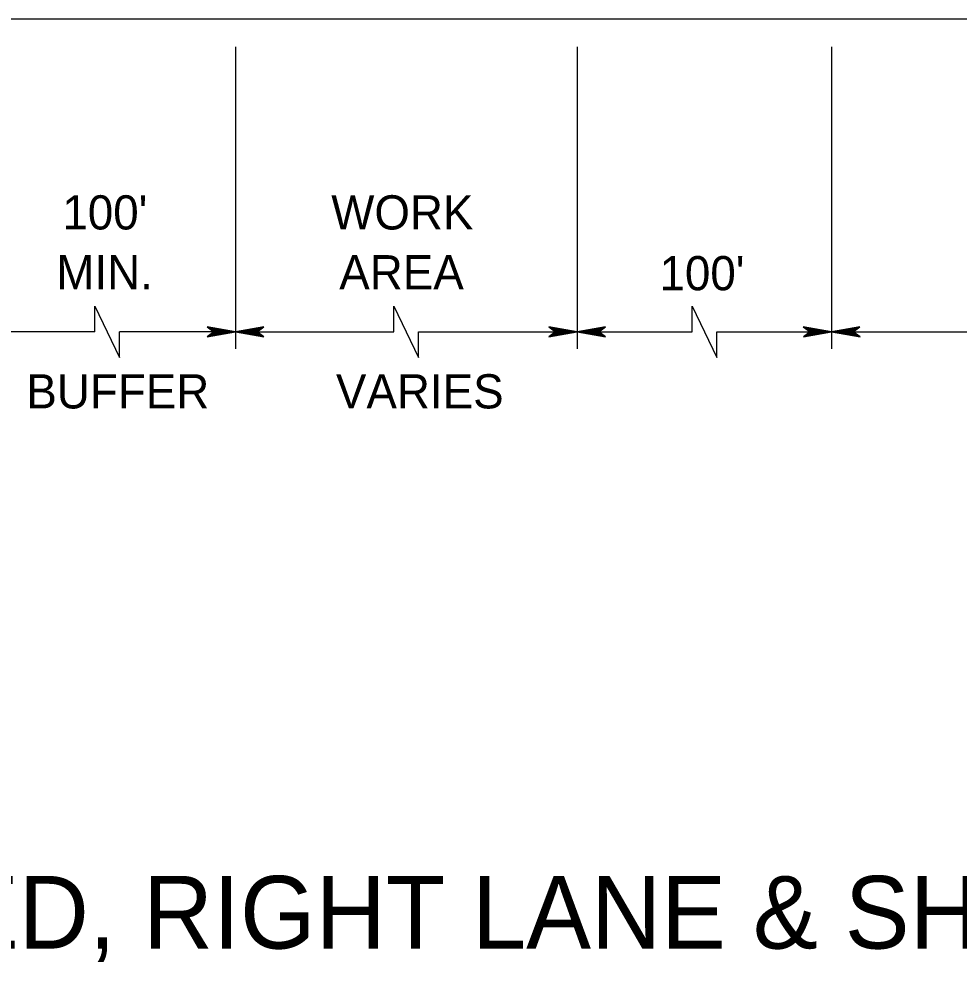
# Model space of a CAD drawing. Extents: x 499945 to 500993, y 499985 to 500645.
# Drawn here: x 500450.2 to 500560.1, y 500321 to 500431.3 of the extents above; entities that cross this region are included whole.
import ezdxf

# ---------------------------------------------------------------- set-up
doc = ezdxf.new("R2010")
doc.units = 0
for name, color, linetype in [('1', 7, 'Continuous'), ('24', 7, 'Continuous'), ('5', 7, 'Continuous')]:
    doc.layers.add(name, color=color, linetype=linetype)

msp = doc.modelspace()

# ---------------------------------------------------------------- linework, layer by layer
at = {"layer": '1'}
for p, q in [((500068.14, 500431.29), (500794.89, 500431.29)), ((500475.48, 500428.03), (500475.48, 500392.68)), ((500515.45, 500428.03), (500515.45, 500392.68)), ((500545.23, 500428.03), (500545.23, 500392.68)), ((500459.05, 500394.68), (500459.05, 500397.68)), ((500459.05, 500397.68), (500460.49, 500394.68)), ((500494.03, 500394.68), (500494.03, 500397.68)), ((500494.03, 500397.68), (500495.47, 500394.68)), ((500528.9, 500394.68), (500528.9, 500397.68)), ((500528.9, 500397.68), (500530.34, 500394.68)), ((500459.05, 500394.68), (500445.5, 500394.68)), ((500460.49, 500394.68), (500461.93, 500391.69)), ((500475.48, 500394.68), (500461.93, 500394.68)), ((500461.93, 500391.69), (500461.93, 500394.68)), ((500475.48, 500394.68), (500494.03, 500394.68)), ((500495.47, 500394.68), (500496.91, 500391.69)), ((500496.91, 500394.68), (500515.45, 500394.68)), ((500496.91, 500391.69), (500496.91, 500394.68)), ((500515.45, 500394.68), (500528.9, 500394.68)), ((500530.34, 500394.68), (500531.78, 500391.69)), ((500531.78, 500394.68), (500545.23, 500394.68)), ((500531.78, 500391.69), (500531.78, 500394.68)), ((500545.23, 500394.68), (500565.23, 500394.68))]:
    msp.add_line(p, q, dxfattribs=at)
at = {"layer": '24'}
for points in [[(500475.48, 500394.68), (500472.16, 500395.27), (500472.95, 500394.68), (500472.18, 500394.1), (500475.48, 500394.68), (500475.26, 500394.68), (500472.25, 500395.23), (500473.01, 500394.68), (500472.31, 500394.15), (500475.14, 500394.67), (500475.03, 500394.68), (500472.45, 500395.14), (500473.03, 500394.68), (500472.44, 500394.23), (500474.98, 500394.68), (500474.87, 500394.67), (500472.62, 500395.07), (500473.05, 500394.68), (500472.61, 500394.28), (500474.55, 500394.67), (500474.36, 500394.67), (500472.78, 500394.99), (500473.09, 500394.69), (500472.76, 500394.36), (500474.33, 500394.68), (500474.15, 500394.69), (500472.96, 500394.9), (500473.19, 500394.67), (500472.94, 500394.44), (500473.99, 500394.68), (500473.82, 500394.7), (500473.11, 500394.84), (500473.23, 500394.68), (500473.03, 500394.5), (500473.73, 500394.68), (500473.27, 500394.79), (500473.34, 500394.67), (500473.13, 500394.54), (500473.62, 500394.67), (500473.31, 500394.74), (500473.44, 500394.64), (500473.29, 500394.58), (500473.44, 500394.68), (500473.36, 500394.69)], [(500475.48, 500394.68), (500478.81, 500394.1), (500478.01, 500394.68), (500478.79, 500395.26), (500475.48, 500394.68), (500475.7, 500394.69), (500478.71, 500394.14), (500477.95, 500394.69), (500478.65, 500395.22), (500475.82, 500394.7), (500475.93, 500394.68), (500478.51, 500394.22), (500477.93, 500394.69), (500478.53, 500395.14), (500475.98, 500394.68), (500476.09, 500394.7), (500478.35, 500394.29), (500477.91, 500394.68), (500478.36, 500395.09), (500476.41, 500394.7), (500476.6, 500394.7), (500478.18, 500394.38), (500477.87, 500394.67), (500478.2, 500395), (500476.64, 500394.68), (500476.81, 500394.67), (500478, 500394.47), (500477.77, 500394.7), (500478.02, 500394.93), (500476.98, 500394.68), (500477.14, 500394.67), (500477.86, 500394.53), (500477.74, 500394.69), (500477.93, 500394.87), (500477.23, 500394.68), (500477.69, 500394.57), (500477.63, 500394.7), (500477.83, 500394.83), (500477.35, 500394.7), (500477.65, 500394.62), (500477.52, 500394.72), (500477.67, 500394.78), (500477.52, 500394.69), (500477.6, 500394.67)], [(500515.45, 500394.68), (500512.13, 500395.27), (500512.92, 500394.68), (500512.14, 500394.1), (500515.45, 500394.68), (500515.23, 500394.68), (500512.22, 500395.23), (500512.98, 500394.68), (500512.28, 500394.15), (500515.11, 500394.67), (500515, 500394.68), (500512.42, 500395.14), (500513, 500394.68), (500512.41, 500394.23), (500514.95, 500394.68), (500514.84, 500394.67), (500512.59, 500395.07), (500513.02, 500394.68), (500512.58, 500394.28), (500514.52, 500394.67), (500514.33, 500394.67), (500512.75, 500394.99), (500513.06, 500394.69), (500512.73, 500394.36), (500514.3, 500394.68), (500514.12, 500394.69), (500512.93, 500394.9), (500513.16, 500394.67), (500512.91, 500394.44), (500513.96, 500394.68), (500513.79, 500394.7), (500513.08, 500394.84), (500513.19, 500394.68), (500513, 500394.5), (500513.7, 500394.68), (500513.24, 500394.79), (500513.31, 500394.67), (500513.1, 500394.54), (500513.59, 500394.67), (500513.28, 500394.74), (500513.41, 500394.64), (500513.26, 500394.58), (500513.41, 500394.68), (500513.33, 500394.69)], [(500515.45, 500394.68), (500518.78, 500394.1), (500517.98, 500394.68), (500518.76, 500395.26), (500515.45, 500394.68), (500515.67, 500394.69), (500518.68, 500394.14), (500517.92, 500394.69), (500518.62, 500395.22), (500515.79, 500394.7), (500515.9, 500394.68), (500518.48, 500394.22), (500517.9, 500394.69), (500518.5, 500395.14), (500515.95, 500394.68), (500516.06, 500394.7), (500518.32, 500394.29), (500517.88, 500394.68), (500518.33, 500395.09), (500516.38, 500394.7), (500516.57, 500394.7), (500518.15, 500394.38), (500517.84, 500394.67), (500518.17, 500395), (500516.6, 500394.68), (500516.78, 500394.67), (500517.97, 500394.47), (500517.74, 500394.7), (500517.99, 500394.93), (500516.95, 500394.68), (500517.11, 500394.67), (500517.83, 500394.53), (500517.71, 500394.69), (500517.9, 500394.87), (500517.2, 500394.68), (500517.66, 500394.57), (500517.6, 500394.7), (500517.8, 500394.83), (500517.32, 500394.7), (500517.62, 500394.62), (500517.49, 500394.72), (500517.64, 500394.78), (500517.49, 500394.69), (500517.57, 500394.67)], [(500545.23, 500394.68), (500541.91, 500395.27), (500542.7, 500394.68), (500541.92, 500394.1), (500545.23, 500394.68), (500545.01, 500394.68), (500542, 500395.23), (500542.76, 500394.68), (500542.06, 500394.15), (500544.89, 500394.67), (500544.78, 500394.68), (500542.2, 500395.14), (500542.78, 500394.68), (500542.18, 500394.23), (500544.73, 500394.68), (500544.62, 500394.67), (500542.36, 500395.07), (500542.8, 500394.68), (500542.36, 500394.28), (500544.3, 500394.67), (500544.11, 500394.67), (500542.53, 500394.99), (500542.84, 500394.69), (500542.51, 500394.36), (500544.08, 500394.68), (500543.9, 500394.69), (500542.71, 500394.9), (500542.94, 500394.67), (500542.69, 500394.44), (500543.74, 500394.68), (500543.57, 500394.7), (500542.86, 500394.84), (500542.97, 500394.68), (500542.78, 500394.5), (500543.48, 500394.68), (500543.02, 500394.79), (500543.08, 500394.67), (500542.88, 500394.54), (500543.36, 500394.67), (500543.06, 500394.74), (500543.19, 500394.64), (500543.04, 500394.58), (500543.19, 500394.68), (500543.11, 500394.69)], [(500545.23, 500394.68), (500548.55, 500394.1), (500547.76, 500394.68), (500548.54, 500395.26), (500545.23, 500394.68), (500545.45, 500394.69), (500548.46, 500394.14), (500547.7, 500394.69), (500548.4, 500395.22), (500545.57, 500394.7), (500545.68, 500394.68), (500548.26, 500394.22), (500547.68, 500394.69), (500548.28, 500395.14), (500545.73, 500394.68), (500545.84, 500394.7), (500548.1, 500394.29), (500547.66, 500394.68), (500548.1, 500395.09), (500546.16, 500394.7), (500546.35, 500394.7), (500547.93, 500394.38), (500547.62, 500394.67), (500547.95, 500395), (500546.38, 500394.68), (500546.56, 500394.67), (500547.75, 500394.47), (500547.52, 500394.7), (500547.77, 500394.93), (500546.72, 500394.68), (500546.89, 500394.67), (500547.6, 500394.53), (500547.49, 500394.69), (500547.68, 500394.87), (500546.98, 500394.68), (500547.44, 500394.57), (500547.38, 500394.7), (500547.58, 500394.83), (500547.1, 500394.7), (500547.4, 500394.62), (500547.27, 500394.72), (500547.42, 500394.78), (500547.27, 500394.69), (500547.35, 500394.67)]]:
    msp.add_lwpolyline(points, dxfattribs=at)

# ---------------------------------------------------------------- texts
at = {"layer": '1'}
for s, p in [("100'", (500455.24, 500406.65)), ('WORK', (500486.69, 500406.65)), ('MIN.', (500454.53, 500399.65)), ('AREA', (500487.63, 500399.65)), ("100'", (500525.09, 500399.54)), ('BUFFER', (500451.03, 500385.72)), ('VARIES', (500487.24, 500385.72))]:
    msp.add_text(s, height=4, dxfattribs=at).set_placement(p)
at = {"layer": '5'}
msp.add_text('4 LANES, UNDIVIDED, RIGHT LANE & SHOULDER CLOSING', height=8.5, dxfattribs=at).set_placement((500342.75, 500322.54))

doc.saveas('drawing.dxf')
